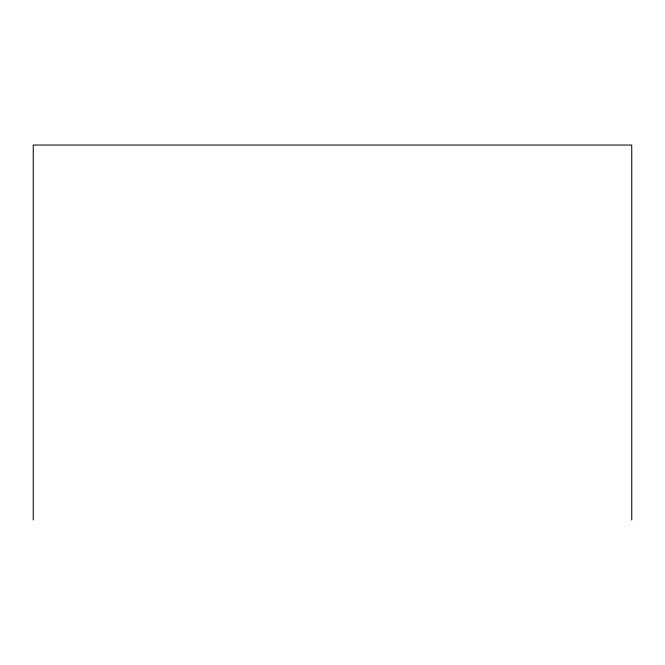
<?xml version="1.0" encoding="UTF-8"?>
<svg xmlns="http://www.w3.org/2000/svg" width="665" height="665" viewBox="0 0 665 665"><rect width="100%" height="100%" fill="white"/><g stroke="black" fill="none" stroke-linecap="round" stroke-linejoin="round"><path stroke-width="1" d="M631.75 519.964L631.75 145.036L33.25 145.036L33.25 519.964"/></g></svg>
